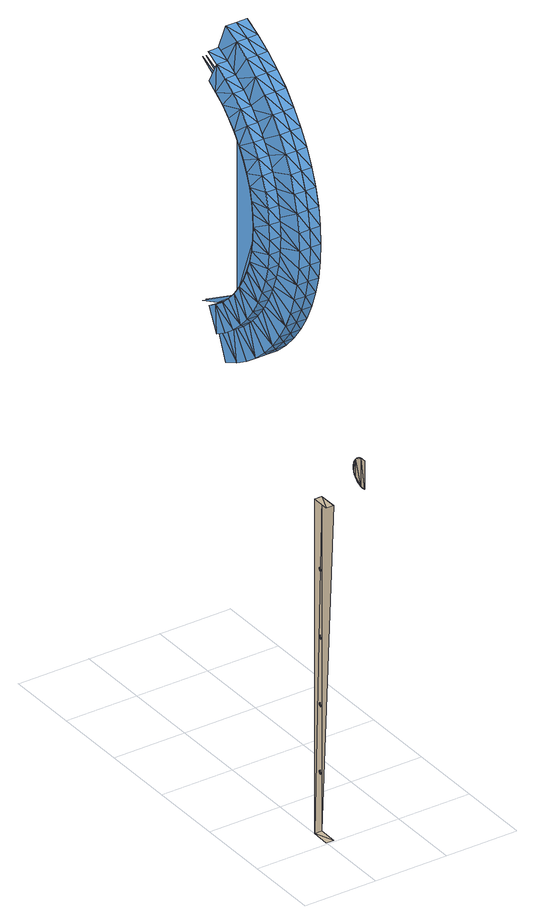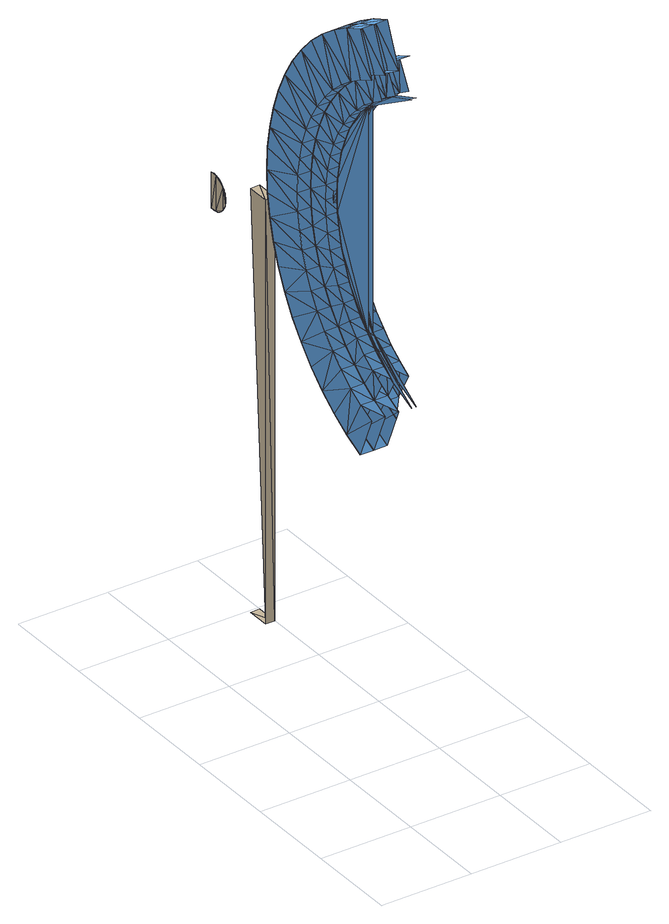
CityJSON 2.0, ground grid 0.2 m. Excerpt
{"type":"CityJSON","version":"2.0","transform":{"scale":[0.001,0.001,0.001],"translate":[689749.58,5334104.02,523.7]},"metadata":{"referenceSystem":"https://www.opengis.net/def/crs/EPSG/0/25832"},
"CityObjects":{
"building1":{"type":"Building","attributes":{"description":"FZK-Haus create by KHH / IAI / FZK","name":"FZK-Haus","Pset_BuildingCommon.SprinklerProtection":0,"Pset_BuildingCommon.SprinklerProtectionAutomatic":0,"Pset_BuildingCommon.OccupancyType":"citygml:1000 (residential building)","Pset_BuildingCommon.GrossPlannedArea":120,"Pset_BuildingCommon.NumberOfStoreys":2,"Pset_BuildingCommon.YearOfConstruction":"2008","Pset_BuildingCommon.NetAreaPlanned":120,"BaseQuantities.GrossFloorArea":241.5},"children":["building1-1","building1-2"]},
"building1-1":{"type":"BuildingInstallation","attributes":{"ArchiCADProperties.Ursprungsgeschoss":"Dachgeschoss","ArchiCADProperties.Raumname":"Galerie","ArchiCADProperties.Raumnummer":"7","ArchiCADProperties.Ebene":"Gelaender","ArchiCADProperties.Typ":"Objekt","ArchiCADProperties.Geschützt":0,"ArchiCADProperties.Bibliothekselement-Name":"Geländer_horizontal 13","ArchiCADProperties.Baustoff / Mehrschichtiger Aufbau / Profil / Schraffur":"Solid","ArchiCADProperties.Tragende Funktion":"Nicht definiert","ArchiCADProperties.Lage":"Nicht definiert","ArchiCADProperties.Element-Klassifizierung":"Geländer","ArchiCADProperties.Umbau-Status":"Bestand","ArchiCADProperties.Anzeigen auf Umbau-Filter":"Alle relevanten Filter","ArchiCADProperties.Drehwinkel":0,"ArchiCADProperties.Oberfläche":"Allgemein","AC_Pset_Geländer_horizontal_13.3D":"Detailiert","AC_Pset_Geländer_horizontal_13.Anzahl_Rohre":4,"AC_Pset_Geländer_horizontal_13.Position":"Zwischen Pfosten","AC_Pset_Geländer_horizontal_13.Anzahl_Pfosten":3,"AC_Pset_Geländer_horizontal_13.Auflösung":36,"AC_Pset_Geländer_horizontal_13.Schattenwurf":1,"AC_Pset_Geländer_horizontal_13.Show 2D Hotspots in 3D":1,"AC_Pset_Geländer_horizontal_13.Ausfüllmuster":"Leer","AC_Pset_Geländer_horizontal_13.Handlauf (hamat)":"Zink","AC_Pset_Geländer_horizontal_13.Rohre (bamat)":"Zink","AC_Pset_Geländer_horizontal_13.Pfosten (pomat)":"Zink","AC_Pset_Geländer_horizontal_13.Preis":0,"AC_Pset_Geländer_horizontal_13.Gruppe (FM_Type)":"Andere","AC_Pset_Geländer_horizontal_13.Gruppe (iFMType)":25,"AC_Pset_Geländer_horizontal_13.Gewicht":0,"AC_Pset_Geländer_horizontal_13.Gewichteinheit":"kg","ArchiCADQuantities.Höhenangabe zum Projekt-Nullpunkt":2.7,"ArchiCADQuantities.Höhe zu Geschoss":0,"ArchiCADQuantities.Oberflächenbereich":1.99,"ArchiCADQuantities.Netto-Volumen":0.0256,"ArchiCADQuantities.Fläche":4.29,"ArchiCADQuantities.Höhe (Z Größe)":1,"ArchiCADQuantities.Länge (A)":4.29,"ArchiCADQuantities.Volumen":0.0256,"ArchiCADQuantities.Breite (B)":1},"parents":["building1"],"geometry":[{"type":"MultiSurface","lod":"3","boundaries":[[[0,1,2]],[[3,4,5]],[[6,7,8]],[[9,10,11]],[[12,13,1]],[[14,15,2]],[[16,17,4]],[[18,19,5]],[[20,21,7]],[[22,23,8]],[[24,25,10]],[[26,27,11]],[[1,28,29]],[[30,2,31]],[[4,32,33]],[[34,5,35]],[[7,36,37]],[[38,8,39]],[[10,40,41]],[[42,11,43]],[[2,1,44]],[[5,4,45]],[[8,7,46]],[[11,10,47]],[[1,29,48]],[[31,2,44]],[[4,33,49]],[[35,5,45]],[[7,37,50]],[[39,8,46]],[[10,41,51]],[[43,11,47]],[[1,48,44]],[[4,49,45]],[[7,50,46]],[[10,51,47]],[[52,53,44]],[[48,54,44]],[[55,56,45]],[[49,57,45]],[[58,59,46]],[[50,60,46]],[[61,62,47]],[[51,63,47]],[[48,64,65]],[[66,52,44]],[[54,66,44]],[[49,67,68]],[[69,55,45]],[[57,69,45]],[[50,70,71]],[[72,58,46]],[[60,72,46]],[[51,73,74]],[[75,61,47]],[[63,75,47]],[[48,65,54]],[[49,68,57]],[[50,71,60]],[[51,74,63]],[[54,76,66]],[[57,77,69]],[[60,78,72]],[[63,79,75]],[[80,81,82]],[[83,80,82]],[[84,85,86]],[[85,87,86]],[[82,84,86]],[[83,86,87]],[[83,82,86]],[[88,89,90]],[[89,91,92]],[[93,88,90]],[[89,92,90]],[[91,94,92]],[[95,93,90]],[[94,96,92]],[[97,95,90]],[[92,98,99]],[[100,90,101]],[[98,102,99]],[[103,100,101]],[[99,104,105]],[[106,101,107]],[[104,108,105]],[[109,106,107]],[[90,92,110]],[[92,99,111]],[[101,90,110]],[[112,107,113]],[[105,114,115]],[[99,105,111]],[[107,101,110]],[[92,111,110]],[[115,116,117]],[[118,113,119]],[[105,115,111]],[[113,107,110]],[[113,110,119]],[[115,117,111]],[[119,110,120]],[[117,121,111]],[[122,123,110]],[[111,124,110]],[[122,125,123]],[[111,126,127]],[[128,122,110]],[[126,129,127]],[[130,128,110]],[[111,127,131]],[[124,130,110]],[[111,131,124]],[[132,133,128]],[[130,132,128]],[[131,134,135]],[[131,135,124]],[[136,137,130]],[[124,138,130]],[[124,139,140]],[[141,136,130]],[[138,141,130]],[[124,140,142]],[[124,142,138]],[[142,143,138]],[[138,144,141]]]}]},
"building1-2":{"type":"BuildingConstructiveElement","attributes":{"name":"Wand-Ext-OG-3","Pset_WallCommon.ThermalTransmittance":0.4,"AC_Pset_Name.Name":"Wand-Ext-OG-3","ArchiCADProperties.Ursprungsgeschoss":"Dachgeschoss","ArchiCADProperties.Raumname":"Galerie","ArchiCADProperties.Raumnummer":"7","ArchiCADProperties.Ebene":"Außenwände","ArchiCADProperties.Typ":"Wand","ArchiCADProperties.Geschützt":0,"ArchiCADProperties.Baustoff / Mehrschichtiger Aufbau / Profil / Schraffur":"Leichtbeton 102890359","ArchiCADProperties.Tragende Funktion":"Nicht definiert","ArchiCADProperties.Lage":"Nicht definiert","ArchiCADProperties.Element-Klassifizierung":"Wand","ArchiCADProperties.Umbau-Status":"Bestand","ArchiCADProperties.Anzeigen auf Umbau-Filter":"Alle relevanten Filter","ArchiCADProperties.Struktur - Typ":"Einfach","ArchiCADProperties.Baustoff/Mehrschicht/Profil":"Leichtbeton 102890359","ArchiCADProperties.Außenseite Oberfläche":"Anstrich","ArchiCADProperties.Innenseite Oberfläche":"Anstrich","ArchiCADProperties.Oberfläche Kante":"Anstrich","ArchiCADProperties.Äußerer Neigungswinkel":90,"ArchiCADProperties.Innerer Neigungswinkel":90,"ArchiCADProperties.Wand Neigungstyp":"gerade","ArchiCADProperties.Lage der Referenzlinie":"Außen","ArchiCADProperties.Geschoss für Oberkantenverknüpfung":"Nicht verknüpft","ArchiCADProperties.Geometriemethode":"Uni","BaseQuantities.Length":9.7,"BaseQuantities.Height":3.39,"BaseQuantities.Width":0.3,"BaseQuantities.GrossFootprintArea":2.91,"BaseQuantities.NetFootprintArea":2.91,"BaseQuantities.GrossSideArea":19.26,"BaseQuantities.NetSideArea":18.47,"BaseQuantities.GrossVolume":5.78,"BaseQuantities.NetVolume":5.54,"ArchiCADQuantities.Höhenangabe zum Projekt-Nullpunkt":2.7,"ArchiCADQuantities.Höhe zu Geschoss":0,"ArchiCADQuantities.Höhe":3.5,"ArchiCADQuantities.Oberflächenbereich":18.65,"ArchiCADQuantities.Netto-Volumen":5.54},"parents":["building1"],"geometry":[{"type":"MultiSurface","lod":"3","boundaries":[[[145,146,147]],[[147,146,148]],[[149,150,145]],[[148,151,152]],[[148,153,147]],[[147,154,145]],[[155,156,149]],[[152,157,148]],[[145,158,149]],[[152,159,160]],[[146,161,148]],[[162,146,145]],[[160,163,152]],[[149,164,155]],[[150,162,145]],[[165,156,155]],[[161,151,148]],[[160,159,166]],[[156,150,149]],[[151,159,152]],[[167,168,169]],[[169,170,171]],[[171,172,169]],[[169,173,167]],[[174,172,171]],[[166,175,160]],[[155,176,165]],[[153,154,147]],[[177,178,167]],[[171,179,174]],[[167,173,177]],[[154,158,145]],[[180,181,165]],[[157,153,148]],[[158,164,149]],[[166,182,183]],[[184,185,174]],[[163,157,152]],[[186,187,177]],[[174,188,184]],[[159,182,166]],[[177,189,186]],[[164,176,155]],[[183,190,166]],[[165,191,180]],[[168,170,169]],[[172,192,169]],[[192,173,169]],[[170,179,171]],[[175,163,160]],[[193,194,184]],[[178,168,167]],[[165,181,156]],[[195,196,186]],[[184,197,193]],[[198,199,180]],[[186,200,195]],[[182,201,183]],[[173,202,177]],[[203,172,174]],[[179,188,174]],[[176,191,165]],[[183,204,205]],[[185,203,174]],[[202,189,177]],[[187,178,177]],[[201,204,183]],[[199,206,180]],[[205,207,183]],[[180,208,198]],[[209,194,193]],[[190,175,166]],[[180,206,181]],[[188,197,184]],[[195,200,210]],[[211,199,198]],[[194,185,184]],[[189,200,186]],[[210,212,195]],[[193,213,209]],[[191,208,180]],[[196,187,186]],[[162,214,146]],[[146,215,161]],[[205,204,216]],[[150,217,162]],[[161,218,151]],[[197,213,193]],[[207,190,183]],[[156,219,150]],[[151,220,159]],[[216,221,205]],[[198,222,211]],[[223,224,209]],[[212,196,195]],[[225,226,211]],[[208,222,198]],[[181,227,156]],[[159,228,182]],[[229,230,210]],[[209,231,223]],[[204,232,216]],[[153,215,154]],[[210,233,229]],[[154,215,158]],[[200,234,210]],[[214,215,146]],[[215,218,161]],[[157,220,153]],[[216,232,235]],[[217,214,162]],[[213,231,209]],[[158,217,164]],[[211,226,199]],[[218,220,151]],[[221,207,205]],[[224,236,209]],[[234,233,210]],[[219,217,150]],[[206,237,181]],[[182,238,201]],[[163,228,157]],[[239,240,241]],[[242,224,223]],[[164,219,176]],[[220,228,159]],[[172,214,192]],[[235,243,216]],[[211,244,225]],[[192,218,173]],[[230,212,210]],[[203,214,172]],[[209,236,194]],[[215,214,158]],[[218,215,153]],[[173,218,202]],[[227,219,156]],[[220,218,153]],[[175,228,163]],[[214,217,158]],[[222,244,211]],[[229,233,245]],[[241,246,239]],[[239,215,240]],[[176,219,191]],[[232,247,235]],[[185,217,203]],[[245,248,229]],[[223,249,242]],[[228,238,182]],[[228,220,157]],[[217,219,164]],[[202,220,189]],[[199,250,206]],[[201,251,204]],[[215,218,192]],[[214,215,192]],[[168,252,170]],[[170,253,179]],[[179,254,170]],[[168,255,170]],[[172,254,192]],[[192,256,173]],[[173,255,192]],[[192,256,172]],[[231,249,223]],[[225,257,226]],[[188,254,179]],[[178,255,168]],[[258,259,225]],[[260,261,235]],[[203,262,172]],[[173,255,202]],[[202,263,173]],[[172,254,203]],[[246,215,239]],[[237,227,181]],[[215,264,240]],[[178,265,168]],[[179,266,188]],[[217,214,203]],[[218,220,202]],[[243,221,216]],[[190,238,175]],[[247,260,235]],[[267,268,269]],[[194,227,185]],[[191,227,208]],[[185,270,203]],[[202,263,189]],[[189,271,202]],[[203,262,185]],[[238,251,201]],[[189,238,200]],[[220,228,189]],[[197,270,188]],[[187,271,178]],[[272,273,268]],[[187,274,178]],[[188,275,197]],[[248,230,229]],[[219,227,191]],[[269,276,267]],[[267,277,268]],[[278,269,279]],[[227,219,185]],[[228,238,189]],[[226,280,199]],[[204,281,232]],[[250,237,206]],[[233,282,245]],[[236,227,194]],[[244,283,225]],[[278,284,269]],[[268,285,272]],[[225,259,257]],[[286,287,242]],[[194,288,185]],[[189,271,200]],[[200,289,189]],[[185,270,194]],[[185,219,217]],[[200,238,234]],[[252,253,170]],[[254,256,170]],[[256,255,170]],[[254,256,192]],[[255,256,192]],[[276,277,267]],[[215,264,246]],[[253,266,179]],[[256,255,173]],[[256,254,172]],[[277,285,268]],[[279,290,278]],[[272,291,273]],[[213,288,197]],[[196,289,187]],[[284,276,269]],[[262,254,172]],[[263,255,173]],[[265,252,168]],[[251,281,204]],[[292,293,245]],[[242,294,286]],[[175,238,228]],[[196,295,187]],[[197,296,213]],[[207,281,190]],[[245,297,292]],[[249,294,242]],[[285,291,272]],[[255,263,202]],[[254,262,203]],[[227,237,208]],[[255,263,178]],[[254,262,188]],[[298,299,273]],[[266,275,188]],[[287,300,242]],[[282,297,245]],[[290,284,278]],[[242,300,224]],[[208,250,222]],[[270,262,203]],[[271,263,202]],[[301,302,258]],[[303,304,261]],[[258,225,283]],[[270,262,188]],[[263,271,178]],[[246,305,215]],[[215,306,264]],[[307,308,279]],[[273,309,298]],[[291,309,273]],[[274,265,178]],[[260,303,261]],[[236,310,194]],[[200,289,234]],[[234,311,200]],[[194,288,236]],[[273,312,268]],[[280,250,199]],[[307,279,313]],[[263,271,189]],[[262,270,185]],[[237,250,208]],[[281,251,190]],[[238,251,234]],[[257,314,226]],[[232,315,247]],[[231,288,213]],[[212,289,196]],[[224,250,236]],[[308,290,279]],[[277,276,285]],[[190,251,238]],[[275,296,197]],[[288,270,185]],[[289,271,189]],[[293,248,245]],[[221,281,207]],[[305,306,215]],[[306,316,264]],[[234,281,233]],[[288,270,197]],[[271,289,187]],[[297,317,292]],[[236,237,227]],[[284,290,276]],[[212,318,196]],[[213,319,231]],[[250,237,236]],[[251,281,234]],[[309,320,298]],[[281,315,232]],[[258,302,259]],[[313,321,307]],[[298,320,299]],[[295,274,187]],[[214,322,215]],[[215,323,218]],[[235,261,324]],[[291,285,309]],[[271,289,200]],[[270,288,194]],[[299,312,273]],[[222,250,244]],[[217,325,214]],[[218,326,220]],[[321,308,307]],[[224,327,236]],[[234,311,233]],[[233,328,234]],[[236,310,224]],[[300,250,224]],[[296,319,213]],[[310,288,194]],[[311,289,200]],[[314,280,226]],[[303,329,304]],[[269,268,330]],[[219,331,217]],[[220,332,228]],[[320,333,299]],[[294,334,286]],[[335,336,299]],[[279,269,330]],[[233,281,282]],[[286,337,287]],[[308,321,290]],[[338,339,313]],[[299,333,335]],[[249,327,231]],[[230,328,212]],[[301,258,340]],[[289,311,234]],[[288,310,236]],[[318,295,196]],[[243,235,324]],[[340,258,283]],[[306,305,316]],[[301,341,302]],[[243,315,221]],[[339,321,313]],[[227,342,219]],[[228,343,238]],[[230,344,212]],[[231,345,249]],[[250,280,244]],[[315,346,247]],[[290,347,276]],[[320,309,333]],[[338,313,348]],[[289,311,212]],[[288,310,231]],[[313,279,330]],[[336,312,299]],[[322,323,215]],[[323,326,218]],[[327,310,236]],[[328,311,234]],[[244,280,283]],[[325,322,214]],[[319,345,231]],[[300,349,224]],[[233,328,282]],[[282,350,233]],[[224,327,300]],[[333,351,335]],[[281,315,282]],[[337,286,334]],[[221,315,281]],[[326,332,220]],[[297,352,317]],[[327,310,231]],[[311,328,212]],[[261,304,353]],[[331,325,217]],[[237,354,227]],[[238,355,251]],[[260,247,346]],[[300,280,250]],[[321,347,290]],[[348,356,338]],[[335,351,336]],[[268,312,330]],[[303,357,329]],[[294,327,249]],[[248,328,230]],[[311,328,233]],[[310,327,224]],[[341,358,302]],[[332,343,228]],[[287,314,300]],[[255,326,256]],[[256,322,254]],[[356,339,338]],[[348,313,330]],[[344,318,212]],[[337,359,287]],[[314,280,300]],[[315,346,282]],[[263,326,255]],[[360,361,317]],[[362,363,337]],[[254,322,262]],[[342,331,219]],[[285,276,364]],[[282,346,297]],[[339,356,321]],[[257,259,365]],[[280,314,283]],[[309,285,364]],[[271,332,263]],[[352,360,317]],[[349,327,224]],[[350,328,233]],[[248,366,230]],[[249,367,294]],[[292,317,368]],[[343,355,238]],[[351,369,336]],[[262,325,270]],[[250,370,237]],[[251,371,281]],[[323,322,256]],[[326,323,256]],[[324,261,353]],[[372,301,340]],[[341,301,372]],[[252,373,253]],[[254,374,256]],[[256,375,255]],[[253,374,266]],[[345,367,249]],[[243,346,315]],[[265,373,252]],[[287,376,300]],[[282,350,297]],[[297,377,282]],[[300,349,287]],[[324,378,243]],[[365,340,283]],[[262,379,254]],[[255,373,263]],[[354,342,227]],[[266,374,275]],[[351,333,369]],[[332,326,263]],[[322,325,262]],[[333,309,364]],[[356,347,321]],[[330,347,348]],[[336,369,312]],[[359,314,287]],[[346,352,297]],[[314,365,283]],[[328,350,282]],[[327,349,300]],[[347,356,348]],[[303,260,378]],[[289,355,271]],[[270,380,262]],[[263,381,271]],[[355,371,251]],[[337,363,359]],[[270,342,288]],[[325,331,270]],[[293,292,368]],[[382,337,334]],[[274,383,265]],[[314,257,365]],[[378,260,346]],[[366,344,230]],[[275,380,296]],[[362,337,382]],[[304,329,384]],[[355,343,271]],[[331,342,270]],[[280,385,250]],[[281,386,315]],[[276,347,364]],[[370,354,237]],[[328,350,248]],[[327,349,294]],[[311,355,289]],[[360,387,361]],[[243,378,346]],[[369,364,312]],[[334,376,294]],[[293,377,248]],[[376,349,300]],[[377,350,282]],[[369,333,364]],[[288,388,270]],[[271,383,289]],[[259,302,389]],[[271,343,332]],[[288,342,310]],[[373,375,253]],[[375,374,253]],[[374,375,256]],[[375,373,255]],[[295,390,274]],[[379,374,254]],[[371,386,281]],[[293,391,248]],[[294,392,334]],[[367,392,294]],[[346,378,352]],[[373,381,263]],[[296,388,319]],[[374,379,275]],[[381,373,265]],[[359,365,314]],[[376,349,294]],[[350,377,248]],[[393,312,364]],[[353,304,384]],[[394,341,372]],[[380,379,262]],[[353,395,324]],[[389,372,340]],[[350,377,297]],[[349,376,287]],[[362,396,363]],[[383,381,265]],[[379,380,275]],[[397,341,394]],[[317,361,398]],[[365,389,340]],[[393,399,312]],[[400,401,330]],[[357,303,395]],[[310,402,288]],[[289,390,311]],[[385,370,250]],[[381,383,271]],[[342,354,310]],[[314,403,280]],[[315,404,346]],[[318,390,295]],[[365,259,389]],[[395,303,378]],[[328,386,311]],[[363,389,359]],[[378,395,352]],[[395,360,352]],[[388,380,270]],[[391,366,248]],[[319,388,345]],[[330,401,405]],[[310,370,327]],[[390,383,274]],[[380,388,296]],[[377,368,293]],[[376,382,334]],[[311,371,355]],[[386,371,311]],[[354,370,310]],[[347,330,405]],[[406,393,364]],[[386,404,315]],[[324,395,378]],[[352,297,377]],[[359,287,376]],[[383,390,289]],[[359,389,365]],[[368,317,398]],[[407,362,382]],[[360,408,387]],[[327,409,310]],[[311,410,328]],[[396,362,407]],[[411,399,393]],[[400,412,401]],[[396,413,363]],[[350,386,328]],[[402,388,288]],[[403,385,280]],[[411,393,406]],[[389,394,372]],[[392,414,334]],[[287,359,415]],[[297,352,416]],[[327,370,349]],[[344,417,318]],[[390,410,311]],[[399,418,312]],[[419,400,330]],[[395,408,360]],[[353,384,395]],[[384,329,420]],[[421,397,394]],[[389,302,422]],[[423,424,396]],[[425,426,387]],[[405,427,347]],[[428,406,364]],[[408,425,387]],[[404,429,346]],[[345,409,367]],[[388,402,345]],[[401,412,430]],[[363,413,389]],[[405,401,430]],[[431,411,406]],[[409,402,310]],[[361,387,432]],[[349,433,327]],[[328,417,350]],[[360,352,416]],[[363,359,415]],[[370,385,349]],[[382,334,414]],[[376,287,415]],[[416,352,377]],[[377,297,416]],[[415,359,376]],[[377,416,368]],[[376,415,382]],[[417,410,318]],[[402,409,345]],[[396,424,413]],[[378,346,429]],[[350,404,386]],[[389,422,394]],[[410,417,328]],[[366,417,344]],[[384,434,395]],[[377,429,350]],[[399,411,431]],[[413,422,389]],[[395,434,408]],[[430,427,405]],[[428,431,406]],[[429,404,350]],[[385,403,349]],[[318,410,390]],[[435,398,368]],[[436,407,382]],[[398,361,432]],[[437,396,407]],[[367,409,392]],[[349,403,376]],[[359,363,436]],[[352,360,435]],[[314,365,438]],[[416,435,368]],[[415,436,382]],[[433,409,327]],[[293,368,439]],[[423,396,437]],[[427,440,347]],[[441,428,364]],[[376,442,349]],[[350,443,377]],[[416,429,377]],[[403,415,376]],[[417,443,350]],[[395,378,444]],[[408,360,435]],[[413,363,436]],[[415,359,436]],[[435,360,416]],[[416,352,435]],[[436,363,415]],[[391,293,439]],[[445,382,414]],[[403,314,438]],[[444,378,429]],[[407,382,445]],[[409,433,392]],[[435,432,398]],[[436,437,407]],[[391,446,366]],[[442,433,349]],[[387,426,447]],[[365,389,448]],[[363,413,449]],[[360,408,450]],[[392,442,414]],[[403,438,415]],[[416,444,429]],[[446,443,366]],[[433,442,392]],[[366,443,417]],[[443,446,377]],[[432,387,447]],[[451,423,437]],[[368,398,452]],[[434,395,453]],[[438,365,448]],[[453,395,444]],[[435,453,416]],[[438,448,415]],[[448,436,415]],[[436,363,449]],[[450,408,435]],[[435,360,450]],[[449,413,436]],[[425,408,450]],[[424,413,449]],[[442,445,414]],[[416,377,446]],[[416,453,444]],[[439,368,452]],[[454,407,445]],[[435,450,432]],[[436,449,437]],[[437,407,454]],[[376,415,455]],[[391,439,446]],[[448,449,436]],[[451,456,437]],[[457,447,432]],[[450,457,432]],[[449,456,437]],[[435,450,453]],[[398,432,458]],[[435,416,459]],[[442,376,455]],[[459,416,446]],[[442,455,445]],[[450,460,453]],[[439,459,446]],[[448,461,449]],[[462,454,445]],[[452,463,439]],[[452,398,458]],[[464,437,454]],[[415,436,462]],[[455,462,445]],[[451,437,464]],[[450,435,463]],[[455,415,462]],[[463,435,459]],[[439,463,459]],[[462,464,454]],[[432,447,465]],[[436,449,466]],[[452,458,463]],[[458,432,465]],[[467,451,464]],[[462,436,466]],[[468,450,463]],[[457,450,468]],[[462,466,464]],[[458,468,463]],[[465,469,458]],[[470,467,464]],[[466,470,464]],[[458,469,468]]],"semantics":{"surfaces":[{"type":"Window"}],"values":[0,0,0,0,0,0,0,0,0,0,0,0,0,0,0,0,0,0,0,0,0,0,0,0,0,0,0,0,0,0,0,0,0,0,0,0,0,0,0,0,0,0,0,0,0,0,0,0,0,0,0,0,0,0,0,0,0,0,0,0,0,0,0,0,0,0,0,0,0,0,0,0,0,0,0,0,0,0,0,0,0,0,0,0,0,0,0,0,0,0,0,0,0,0,0,0,0,0,0,0,0,0,0,0,0,0,0,0,0,0,0,0,0,0,0,0,0,0,0,0,0,0,0,0,0,0,0,0,0,0,0,0,0,0,0,0,0,0,0,0,0,0,0,0,0,0,0,0,0,0,0,0,0,0,0,0,0,0,0,0,0,0,0,0,0,0,0,0,0,0,0,0,0,0,0,0,0,0,0,0,0,0,0,0,0,0,0,0,0,0,0,0,0,0,0,0,0,0,0,0,0,0,0,0,0,0,0,0,0,0,0,0,0,0,0,0,0,0,0,0,0,0,0,0,0,0,0,0,0,0,0,0,0,0,0,0,0,0,0,0,0,0,0,0,0,0,0,0,0,0,0,0,0,0,0,0,0,0,0,0,0,0,0,0,0,0,0,0,0,0,0,0,0,0,0,0,0,0,0,0,0,0,0,0,0,0,0,0,0,0,0,0,0,0,0,0,0,0,0,0,0,0,0,0,0,0,0,0,0,0,0,0,0,0,0,0,0,0,0,0,0,0,0,0,0,0,0,0,0,0,0,0,0,0,0,0,0,0,0,0,0,0,0,0,0,0,0,0,0,0,0,0,0,0,0,0,0,0,0,0,0,0,0,0,0,0,0,0,0,0,0,0,0,0,0,0,0,0,0,0,0,0,0,0,0,0,0,0,0,0,0,0,0,0,0,0,0,0,0,0,0,0,0,0,0,0,0,0,0,0,0,0,0,0,0,0,0,0,0,0,0,0,0,0,0,0,0,0,0,0,0,0,0,0,0,0,0,0,0,0,0,0,0,0,0,0,0,0,0,0,0,0,0,0,0,0,0,0,0,0,0,0,0,0,0,0,0,0,0,0,0,0,0,0,0,0,0,0,0,0,0,0,0,0,0,0,0,0,0,0,0,0,0,0,0,0,0,0,0,0,0,0,0,0,0,0,0,0,0,0,0,0,0,0,0,0,0,0,0,0,0,0,0,0,0,0,0,0,0,0,0,0,0,0,0,0,0,0,0,0,0,0,0,0,0,0,0,0,0,0,0,0,0,0,0,0,0,0,0,0,0,0,0,0,0,0,0,0,0,0,0,0,0,0,0,0,0,0,0,0,0,0,0,0,0,0,0,0,0,0,0,0,0,0,0,0,0,0,0,0,0,0,0,0,0,0,0,0,0,0,0,0,0,0,0,0,0,0,0,0,0,0,0,0,0,0,0,0,0,0,0,0,0,0,0,0,0,0,0,0,0,0,0,0,0,0,0,0,0,0,0,0,0,0,0,0,0,0,0,0,0,0,0,0,0,0,0,0,0,0,0,0,0,0,0,0,0,0,0,0,0,0,0,0,0,0,0,0,0,0,0,0,0,0,0,0,0,0,0,0,0,0,0,0,0,0,0,0,0,0,0,0,0,0,0,0,0,0,0,0,0,0,0,0,0,0,0,0,0,0,0,0,0,0,0,0,0,0,0,0,0,0,0,0,0,0,0,0,0,0,0,0,0,0,0,0,0,0,0,0,0,0,0,0,0,0,0,0,0,0,0,0,0,0,0]}}]}
},
"vertices":[
[0,28,176],[0,32,176],[0,32,186],[0,28,362],[0,32,362],[0,32,372],[0,28,548],[0,32,548],[0,32,558],[0,28,734],[0,32,734],[0,32,744],[0,30,176],[0,31,176],[0,31,186],[0,30,186],[0,30,362],[0,31,362],[0,31,372],[0,30,372],[0,30,548],[0,31,548],[0,31,558],[0,30,558],[0,30,734],[0,31,734],[0,31,744],[0,30,744],[0,32,177],[0,33,177],[0,32,185],[0,33,185],[0,32,363],[0,33,363],[0,32,371],[0,33,371],[0,32,549],[0,33,549],[0,32,557],[0,33,557],[0,32,735],[0,33,735],[0,32,743],[0,33,743],[0,34,184],[0,34,370],[0,34,556],[0,34,742],[0,34,178],[0,34,364],[0,34,550],[0,34,736],[0,35,183],[0,34,183],[0,35,180],[0,35,369],[0,34,369],[0,35,366],[0,35,555],[0,34,555],[0,35,552],[0,35,741],[0,34,741],[0,35,738],[0,34,179],[0,35,179],[0,35,182],[0,34,365],[0,35,365],[0,35,368],[0,34,551],[0,35,551],[0,35,554],[0,34,737],[0,35,737],[0,35,740],[0,35,181],[0,35,367],[0,35,553],[0,35,739],[20,5,0],[0,5,0],[0,55,0],[20,55,0],[0,55,920],[0,5,920],[20,55,920],[20,5,920],[120,23,999],[120,23,921],[120,37,999],[120,30,920],[120,37,921],[120,30,1000],[120,32,920],[120,32,1000],[120,35,920],[120,35,1000],[120,39,921],[120,44,922],[120,39,999],[120,44,998],[120,41,922],[120,41,998],[120,46,923],[120,50,925],[120,46,997],[120,50,995],[120,48,924],[120,48,996],[120,61,986],[120,61,934],[120,52,993],[120,54,992],[120,52,927],[120,54,928],[120,56,929],[120,57,931],[120,56,991],[120,57,989],[120,59,987],[120,59,933],[120,65,980],[120,62,984],[120,68,949],[120,63,982],[120,62,936],[120,65,940],[120,66,978],[120,63,938],[120,68,971],[120,66,942],[120,68,974],[120,67,976],[120,67,944],[120,68,946],[120,69,967],[120,69,969],[120,70,960],[120,69,951],[120,69,953],[120,70,965],[120,70,955],[120,70,958],[120,70,962],
[215,562,1341],[215,630,1300],[215,560,1300],[215,562,1259],[215,568,1382],[215,637,1368],[215,637,1232],[215,568,1218],[245,562,1259],[245,560,1300],[215,578,1422],[215,645,1402],[245,568,1218],[245,562,1341],[215,645,1198],[215,578,1178],[215,632,1266],[215,632,1334],[245,578,1178],[245,568,1382],[215,592,1461],[215,592,1139],[245,482,1251],[275,482,1251],[245,480,1300],[275,480,1300],[245,482,1349],[245,582,1339],[245,582,1261],[245,490,1398],[245,592,1139],[245,578,1422],[245,490,1202],[275,490,1202],[275,482,1349],[215,610,1498],[215,657,1434],[215,657,1166],[215,610,1102],[245,502,1445],[245,597,1416],[245,502,1155],[275,502,1155],[275,490,1398],[245,597,1184],[245,610,1102],[245,592,1461],[245,580,1300],[245,518,1491],[245,610,1453],[245,518,1109],[275,518,1109],[275,502,1445],[215,631,1533],[215,689,1494],[245,610,1147],[215,671,1135],[245,588,1222],[245,588,1378],[215,689,1106],[215,631,1067],[215,671,1465],[245,631,1067],[245,610,1498],[245,539,1536],[245,539,1064],[215,655,1566],[275,539,1064],[275,518,1491],[245,632,1334],[245,630,1300],[215,655,1034],[245,637,1368],[245,632,1266],[245,645,1402],[245,637,1232],[245,655,1034],[245,631,1533],[245,564,1578],[245,647,1522],[215,683,1597],[215,709,1522],[245,657,1434],[245,645,1198],[245,564,1022],[275,564,1022],[275,539,1536],[215,709,1078],[245,647,1078],[245,627,1111],[215,683,1003],[245,627,1489],[245,671,1465],[245,657,1166],[233,630,1300],[233,631,1313],[233,631,1288],[245,593,1617],[245,683,1003],[245,655,1566],[245,593,983],[245,631,1288],[215,733,1053],[275,593,983],[275,564,1578],[245,689,1494],[245,671,1135],[305,482,1251],[305,480,1300],[275,582,1339],[275,582,1261],[275,580,1300],[215,733,1547],[215,714,1625],[215,758,1571],[215,758,1029],[215,714,975],[275,588,1378],[275,588,1222],[245,631,1313],[305,490,1202],[305,482,1349],[240,630,1300],[240,632,1334],[240,632,1266],[275,597,1416],[275,597,1184],[240,637,1368],[240,645,1402],[305,502,1155],[305,490,1398],[250,632,1266],[250,630,1300],[240,637,1232],[240,645,1198],[245,709,1522],[245,689,1106],[245,671,1046],[245,683,1597],[250,637,1232],[250,632,1334],[245,626,1654],[245,697,1583],[275,610,1453],[275,610,1147],[250,645,1198],[250,637,1368],[245,626,946],[275,626,946],[275,593,1617],[305,518,1109],[305,502,1445],[245,697,1017],[240,657,1434],[240,671,1465],[245,671,1554],[215,747,1649],[215,786,1591],[215,786,1009],[215,747,951],[258,631,1288],[258,630,1300],[240,657,1166],[250,657,1166],[250,645,1402],[275,627,1489],[275,627,1111],[240,733,1547],[240,671,1135],[245,733,1547],[245,709,1078],[258,631,1313],[245,663,913],[305,539,1064],[305,518,1491],[250,657,1434],[250,671,1135],[275,632,1334],[275,630,1300],[245,714,975],[275,637,1368],[275,632,1266],[275,647,1522],[275,647,1078],[215,782,930],[240,733,1053],[275,645,1402],[275,637,1232],[250,671,1465],[275,626,1654],[240,689,1494],[240,709,1522],[245,663,1687],[240,689,1106],[250,689,1106],[245,714,1625],[215,782,1670],[275,657,1434],[275,645,1198],[305,564,1022],[305,539,1536],[245,733,1053],[250,733,1053],[240,709,1078],[275,671,1554],[275,671,1046],[250,689,1494],[245,726,991],[245,747,951],[275,671,1465],[275,657,1166],[250,709,1078],[215,815,991],[215,815,1609],[245,726,1609],[245,758,967],[245,702,884],[245,702,1716],[245,758,1633],[250,733,1547],[245,758,1571],[305,593,983],[305,564,1578],[275,663,913],[250,709,1522],[275,689,1494],[275,671,1135],[245,747,1649],[305,582,1261],[305,582,1339],[305,580,1300],[275,697,1583],[275,697,1017],[245,758,1029],[305,588,1378],[305,597,1416],[305,588,1222],[275,663,1687],[305,597,1184],[245,782,930],[275,709,1522],[275,689,1106],[245,744,859],[305,610,1453],[245,786,1591],[305,610,1147],[305,626,946],[305,593,1617],[240,758,1571],[245,782,1670],[245,786,1009],[245,744,1741],[215,819,1688],[275,702,884],[240,815,1609],[240,815,991],[240,758,1029],[305,627,1489],[275,733,1547],[275,709,1078],[250,758,1029],[250,758,1571],[275,702,1716],[245,791,947],[305,647,1522],[305,627,1111],[240,786,1591],[240,786,1009],[245,791,1653],[305,626,1654],[275,726,1609],[275,726,991],[305,647,1078],[240,878,1635],[240,878,965],[245,819,912],[245,819,1688],[245,815,1609],[245,789,1762],[245,827,1670],[245,827,930],[245,789,838],[250,815,991],[250,815,1609],[275,733,1053],[250,786,1009],[250,786,1591],[275,744,859],[305,671,1554],[245,815,991],[275,758,967],[275,758,1633],[275,744,1741],[275,758,1571],[305,663,913],[250,878,965],[250,878,1635],[305,697,1583],[305,671,1046],[275,758,1029],[305,663,1687],[305,697,1017],[275,789,838],[275,786,1591],[275,791,1653],[275,791,947],[275,789,1762],[305,702,884],[275,786,1009],[305,702,1716],[305,726,1609],[275,827,1670],[275,827,930],[305,744,859],[305,726,991],[275,815,991],[275,815,1609],[305,758,1633],[305,758,967],[305,744,1741],[305,789,838],[305,791,1653],[305,789,1762],[305,791,947],[305,827,930],[305,827,1670]
]}
